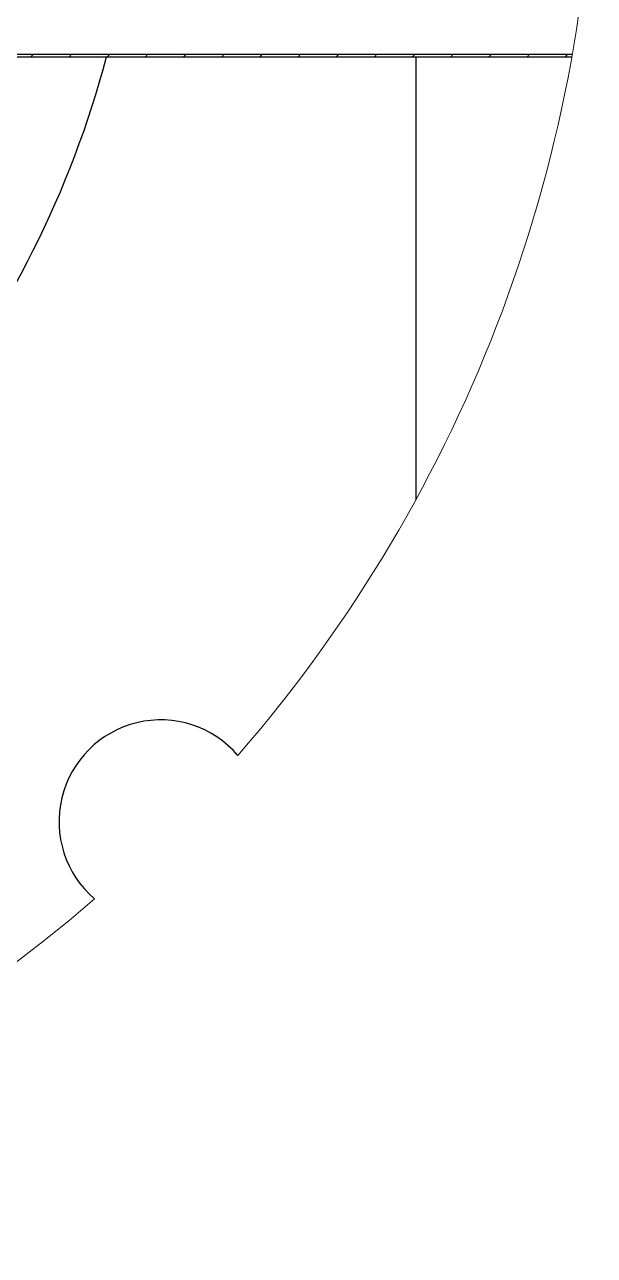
# Model space of a CAD drawing. Header units: millimetres. Extents: x 2 to 1187, y 2 to 839.
# Drawn here: x 683.4 to 716.9, y 404.9 to 477.3 of the extents above; entities that cross this region are included whole.
import ezdxf

# ---------------------------------------------------------------- set-up
doc = ezdxf.new("R2010")
doc.units = ezdxf.units.MM

# ---------------------------------------------------------------- blocks, each defined once
blk = doc.blocks.new('SW_HATCH_3')
at = {"color": 0, "linetype": 'Continuous', "lineweight": 18}
for p, q in [((76.183, -63.011), (76.333, -62.861)), ((78.428, -63.011), (78.578, -62.861)), ((80.673, -63.011), (80.823, -62.861)), ((82.918, -63.011), (83.068, -62.861)), ((85.164, -63.011), (85.314, -62.861)), ((87.409, -63.011), (87.559, -62.861)), ((89.654, -63.011), (89.804, -62.861)), ((91.899, -63.011), (92.049, -62.861)), ((94.144, -63.011), (94.294, -62.861)), ((96.389, -63.011), (96.539, -62.861)), ((98.634, -63.011), (98.784, -62.861)), ((100.879, -63.011), (101.029, -62.861)), ((103.124, -63.011), (103.274, -62.861)), ((105.369, -63.011), (105.519, -62.861)), ((107.614, -63.011), (107.764, -62.861))]:
    blk.add_line(p, q, dxfattribs=at)

msp = doc.modelspace()

# ---------------------------------------------------------------- linework, layer by layer
at = {"color": 7, "linetype": 'Continuous', "lineweight": 25}
for p, q in [((662.5142, 475.5934), (715.6225, 475.5934)), ((662.6642, 475.4434), (715.5959, 475.4434)), ((706.4204, 475.4434), (706.4204, 449.3884))]:
    msp.add_line(p, q, dxfattribs=at)
at = {"color": 7, "linetype": 'Continuous', "lineweight": 18}
for start, end in [(318.99827, 359.999999), (228.998272, 311.00204)]:
    msp.add_arc((631.4204, 490.4434), 85.5016, start, end, dxfattribs=at)
at = {"color": 7, "linetype": 'Continuous', "lineweight": 25}
for centre, radius, start, end in [((631.4204, 490.4434), 58.75, 297.910048, 345.207517), ((691.4059, 430.4582), 5.9793, 40.574935, 229.425394)]:
    msp.add_arc(centre, radius, start, end, dxfattribs=at)

# ---------------------------------------------------------------- block references
at = {"color": 7, "linetype": 'Continuous', "lineweight": 18}
msp.add_blockref('SW_HATCH_3', (607.589, 538.4541), dxfattribs=at)

doc.saveas('drawing.dxf')
